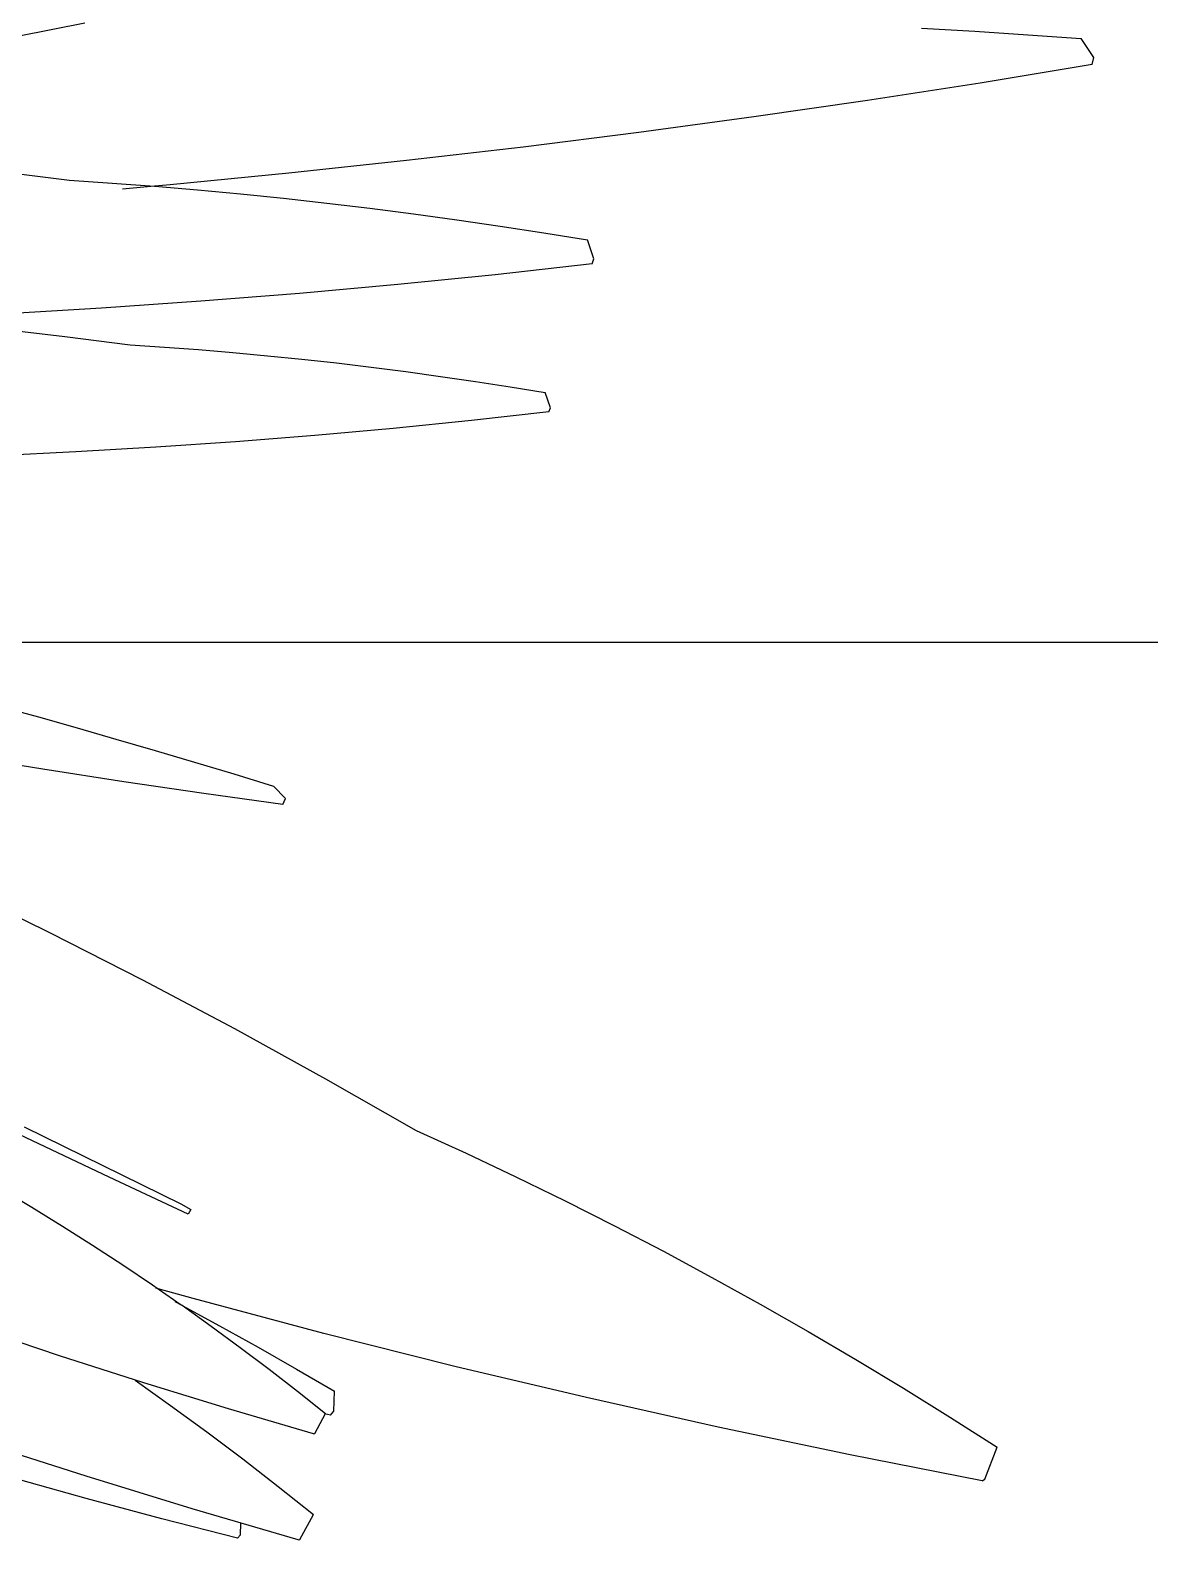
# Model space of a CAD drawing. Header units: metres. Extents: x 244.4 to 340.3, y -4.1 to 64.3.
# Drawn here: x 248.7223 to 248.9275, y 40.6353 to 40.9122 of the extents above; entities that cross this region are included whole.
import ezdxf

# ---------------------------------------------------------------- set-up
doc = ezdxf.new("R2010")
doc.units = ezdxf.units.M
doc.layers.add('Edges', color=7, linetype='Continuous')

msp = doc.modelspace()

# ---------------------------------------------------------------- linework, layer by layer
at = {"layer": 'Edges'}
for p, q in [((248.73227, 40.91344), (248.7202, 40.91104)), ((248.88569, 40.91255), (248.89542, 40.91197)), ((248.89542, 40.91197), (248.90518, 40.91132)), ((248.90518, 40.91132), (248.91497, 40.91061)), ((248.91728, 40.90715), (248.91497, 40.91061)), ((248.91695, 40.90585), (248.89645, 40.90247)), ((248.91695, 40.90585), (248.91728, 40.90715)), ((248.89645, 40.90247), (248.87577, 40.89927)), ((248.87577, 40.89927), (248.8549, 40.89625)), ((248.8549, 40.89625), (248.83386, 40.8934)), ((248.83386, 40.8934), (248.81263, 40.89073)), ((248.81263, 40.89073), (248.79123, 40.88824)), ((248.71448, 40.88656), (248.72946, 40.88463)), ((248.79123, 40.88824), (248.76965, 40.88593)), ((248.72946, 40.88463), (248.73726, 40.88412)), ((248.73726, 40.88412), (248.74506, 40.88353)), ((248.74506, 40.88353), (248.73918, 40.88301)), ((248.74506, 40.88353), (248.74509, 40.88353)), ((248.74791, 40.88379), (248.74509, 40.88353)), ((248.74509, 40.88353), (248.75294, 40.88288)), ((248.76965, 40.88593), (248.74791, 40.88379)), ((248.75294, 40.88288), (248.76082, 40.88215)), ((248.76082, 40.88215), (248.76871, 40.88134)), ((248.76871, 40.88134), (248.77662, 40.88047)), ((248.77662, 40.88047), (248.78455, 40.87952)), ((248.78455, 40.87952), (248.7925, 40.8785)), ((248.7925, 40.8785), (248.80046, 40.87741)), ((248.80046, 40.87741), (248.80844, 40.87625)), ((248.80844, 40.87625), (248.81642, 40.87502)), ((248.81642, 40.87502), (248.82442, 40.87371)), ((248.82562, 40.87023), (248.82442, 40.87371)), ((248.82528, 40.86929), (248.82562, 40.87023)), ((248.80752, 40.8673), (248.78965, 40.8655)), ((248.82528, 40.86929), (248.80752, 40.8673)), ((248.78965, 40.8655), (248.77165, 40.86388)), ((248.73532, 40.86118), (248.717, 40.8601)), ((248.75354, 40.86244), (248.73532, 40.86118)), ((248.77165, 40.86388), (248.75354, 40.86244)), ((248.71665, 40.85741), (248.72861, 40.856)), ((248.72861, 40.856), (248.74061, 40.85446)), ((248.74061, 40.85446), (248.74686, 40.85405)), ((248.74686, 40.85405), (248.75313, 40.85358)), ((248.75313, 40.85358), (248.75942, 40.85305)), ((248.75942, 40.85305), (248.76573, 40.85247)), ((248.76573, 40.85247), (248.77205, 40.85183)), ((248.77205, 40.85183), (248.77839, 40.85113)), ((248.77839, 40.85113), (248.78474, 40.85037)), ((248.78474, 40.85037), (248.7911, 40.84955)), ((248.7911, 40.84955), (248.79748, 40.84868)), ((248.79748, 40.84868), (248.80387, 40.84775)), ((248.80387, 40.84775), (248.81027, 40.84676)), ((248.81027, 40.84676), (248.81667, 40.84571)), ((248.81763, 40.84292), (248.81667, 40.84571)), ((248.81736, 40.84217), (248.80314, 40.84058)), ((248.81736, 40.84217), (248.81763, 40.84292)), ((248.78882, 40.83914), (248.77441, 40.83784)), ((248.80314, 40.84058), (248.78882, 40.83914)), ((248.7599, 40.83668), (248.74531, 40.83567)), ((248.77441, 40.83784), (248.7599, 40.83668)), ((248.73063, 40.83481), (248.71586, 40.8341)), ((248.74531, 40.83567), (248.73063, 40.83481)), ((248.67245, 40.79996), (249.63472, 40.79996)), ((248.71669, 40.78816), (248.72375, 40.78621)), ((248.72375, 40.78621), (248.73084, 40.78421)), ((248.73084, 40.78421), (248.73797, 40.78217)), ((248.73797, 40.78217), (248.74514, 40.78008)), ((248.72457, 40.77663), (248.70959, 40.77904)), ((248.74514, 40.78008), (248.75235, 40.77795)), ((248.7394, 40.77434), (248.72457, 40.77663)), ((248.75235, 40.77795), (248.75959, 40.77577)), ((248.75959, 40.77577), (248.76686, 40.77355)), ((248.75406, 40.77219), (248.7394, 40.77434)), ((248.76906, 40.77126), (248.76686, 40.77355)), ((248.76856, 40.77016), (248.75406, 40.77219)), ((248.76856, 40.77016), (248.76906, 40.77126)), ((248.70881, 40.755), (248.7259, 40.74664)), ((248.7259, 40.74664), (248.74287, 40.73799)), ((248.74287, 40.73799), (248.75971, 40.72907)), ((248.75971, 40.72907), (248.77642, 40.71986)), ((248.77642, 40.71986), (248.79299, 40.71038)), ((248.73673, 40.70182), (248.71676, 40.71127)), ((248.72113, 40.71102), (248.74986, 40.69694)), ((248.79299, 40.71038), (248.80216, 40.70619)), ((248.80216, 40.70619), (248.81128, 40.70188)), ((248.75123, 40.695), (248.73673, 40.70182)), ((248.81128, 40.70188), (248.82035, 40.69745)), ((248.71691, 40.69967), (248.72255, 40.6963)), ((248.72255, 40.6963), (248.72815, 40.69285)), ((248.74986, 40.69694), (248.75168, 40.69589)), ((248.75168, 40.69589), (248.75123, 40.695)), ((248.82035, 40.69745), (248.82937, 40.6929)), ((248.72815, 40.69285), (248.7337, 40.68933)), ((248.82937, 40.6929), (248.83834, 40.68823)), ((248.7337, 40.68933), (248.73921, 40.68573)), ((248.83834, 40.68823), (248.84725, 40.68344)), ((248.73921, 40.68573), (248.74467, 40.68205)), ((248.74467, 40.68205), (248.74571, 40.68133)), ((248.74571, 40.68133), (248.7452, 40.68148)), ((248.75212, 40.67954), (248.74571, 40.68133)), ((248.74571, 40.68133), (248.74993, 40.67839)), ((248.84725, 40.68344), (248.85611, 40.67853)), ((248.74877, 40.67901), (248.74993, 40.67839)), ((248.7761, 40.67316), (248.75212, 40.67954)), ((248.85611, 40.67853), (248.86491, 40.67351)), ((248.74993, 40.67839), (248.75009, 40.67831)), ((248.75009, 40.67831), (248.75546, 40.67448)), ((248.75011, 40.67829), (248.75698, 40.67454)), ((248.72761, 40.66906), (248.7122, 40.67425)), ((248.75546, 40.67448), (248.76077, 40.67059)), ((248.75698, 40.67454), (248.76403, 40.67062)), ((248.80013, 40.6671), (248.7761, 40.67316)), ((248.86491, 40.67351), (248.87365, 40.66837)), ((248.76077, 40.67059), (248.76604, 40.66662)), ((248.76403, 40.67062), (248.77105, 40.66663)), ((248.74307, 40.66408), (248.72761, 40.66906)), ((248.87365, 40.66837), (248.88234, 40.66312)), ((248.76604, 40.66662), (248.77126, 40.66259)), ((248.77105, 40.66663), (248.77807, 40.66257)), ((248.82423, 40.66138), (248.80013, 40.6671)), ((248.74147, 40.66459), (248.748, 40.65994)), ((248.7586, 40.65931), (248.74307, 40.66408)), ((248.77126, 40.66259), (248.77642, 40.65848)), ((248.77795, 40.65889), (248.77807, 40.66257)), ((248.88234, 40.66312), (248.89096, 40.65775)), ((248.748, 40.65994), (248.75464, 40.65508)), ((248.77418, 40.65475), (248.7586, 40.65931)), ((248.84837, 40.65597), (248.82423, 40.66138)), ((248.77443, 40.65479), (248.77642, 40.65848)), ((248.7773, 40.65814), (248.77618, 40.65843)), ((248.7773, 40.65814), (248.77795, 40.65889)), ((248.89096, 40.65775), (248.89951, 40.65227)), ((248.75464, 40.65508), (248.76121, 40.65013)), ((248.77418, 40.65475), (248.77443, 40.65479)), ((248.87257, 40.6509), (248.84837, 40.65597)), ((248.73253, 40.64695), (248.71323, 40.65317)), ((248.89681, 40.64615), (248.87257, 40.6509)), ((248.89727, 40.64645), (248.89951, 40.65227)), ((248.76121, 40.65013), (248.76772, 40.64509)), ((248.73251, 40.64289), (248.71857, 40.6468)), ((248.75192, 40.641), (248.73253, 40.64695)), ((248.89681, 40.64615), (248.89727, 40.64645)), ((248.74641, 40.63916), (248.73251, 40.64289)), ((248.76772, 40.64509), (248.77417, 40.63996)), ((248.77137, 40.63531), (248.75192, 40.641)), ((248.77168, 40.63536), (248.77417, 40.63996)), ((248.76027, 40.6356), (248.74641, 40.63916)), ((248.76079, 40.6362), (248.76086, 40.63838)), ((248.76027, 40.6356), (248.76079, 40.6362)), ((248.77137, 40.63531), (248.77168, 40.63536))]:
    msp.add_line(p, q, dxfattribs=at)

doc.saveas('drawing.dxf')
